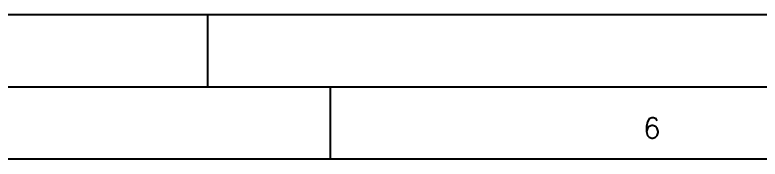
# Model space of a CAD drawing. Header units: millimetres. Extents: x -3092155 to 4513934, y -12317808 to 1850003.
# Drawn here: x -402592 to -387959, y -5487346 to -5484519 of the extents above; entities that cross this region are included whole.
import ezdxf
from ezdxf.enums import TextEntityAlignment as Align

# ---------------------------------------------------------------- set-up
doc = ezdxf.new("R2010")
doc.units = ezdxf.units.MM
doc.header["$LTSCALE"] = 2
doc.header["$MEASUREMENT"] = 0
doc.linetypes.add('HIDDEN', pattern=[0.375, 0.25, -0.125])
doc.layers.add('formate', color=7, linetype='Continuous')
doc.layers.add('PROJ', color=251, linetype='HIDDEN', lineweight=5)
doc.styles.add('5555', font='romans.shx', dxfattribs={"height": 125})

# ---------------------------------------------------------------- blocks, each defined once
blk = doc.blocks.new('sdfs')
at = {"layer": 'formate', "color": 0}
for p, q in [((-2732082, -7666596), (-2862742, -7666596)), ((-2796431, -7666596), (-2796431, -7667695)), ((-2733180, -7667695), (-2861643, -7667695)), ((-2794559, -7667695), (-2794559, -7668793)), ((-2734278, -7668793), (-2856152, -7668793))]:
    blk.add_line(p, q, dxfattribs=at)
at = {"layer": 'formate', "color": 0, "style": '5555'}
blk.add_text('6', height=311, dxfattribs=at).set_placement((-2789652, -7668476), align=Align.CENTER)
blk = doc.blocks.new('ejj')
at = {"layer": 'formate', "xscale": 1.287321868643671, "yscale": 1.287321868131411, "zscale": 1.287321868654578}
blk.add_blockref('sdfs', (3864032, 4320219), dxfattribs=at)

msp = doc.modelspace()

# ---------------------------------------------------------------- block references
at = {"layer": 'PROJ'}
msp.add_blockref('ejj', (-662935.4, 64638.9), dxfattribs=at)

doc.saveas('drawing.dxf')
